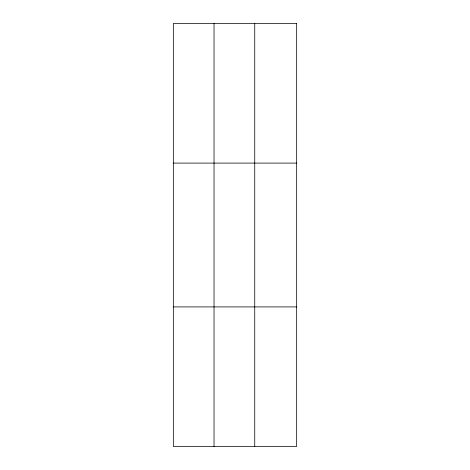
<?xml version="1.0" encoding="UTF-8"?>
<svg xmlns="http://www.w3.org/2000/svg" width="470" height="470" viewBox="0 0 470 470"><rect width="100%" height="100%" fill="white"/><g stroke="black" fill="none" stroke-linecap="round" stroke-linejoin="round"><path stroke-width="0.7" d="M173.336 163.09L296.664 163.09M173.336 306.91L296.664 306.91M254.734 23.5L254.734 446.5M214.032 23.5L214.032 446.5M296.664 23.5L296.664 446.5L173.336 446.5L173.336 23.5L296.664 23.5"/></g></svg>
